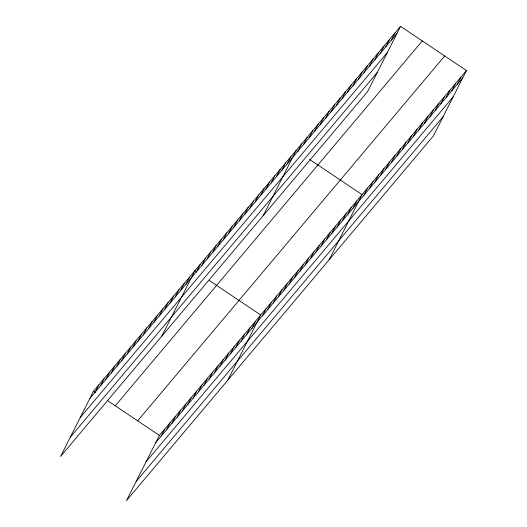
<?xml version="1.0" encoding="UTF-8"?>
<svg xmlns="http://www.w3.org/2000/svg" width="527" height="527" viewBox="0 0 527 527"><rect width="100%" height="100%" fill="white"/><g stroke="black" fill="none" stroke-linecap="round" stroke-linejoin="round"><path stroke-width="0.79" d="M400.553 26.35L93.516 391.205L60.565 456.448L367.596 91.593L400.553 26.35L466.435 70.552L433.484 135.795L126.447 500.65L159.404 435.407L466.435 70.552M95.229 392.048L98.852 384.868M100.558 385.711L104.188 378.531M105.894 379.374L109.517 372.194M111.223 373.037L114.853 365.863M116.559 366.7L120.182 359.526M121.889 360.363L125.518 353.189M127.224 354.025L130.848 346.852M132.554 347.688L136.183 340.514M137.89 341.351L141.513 334.177M143.219 335.014L146.849 327.84M148.555 328.677L152.178 321.503M153.884 322.34L157.514 315.166M159.22 316.002L162.843 308.829M164.556 309.665L168.179 302.491M169.885 303.328L173.508 296.154M175.221 296.991L178.844 289.817M180.55 290.654L184.173 283.48M185.886 284.317L189.509 277.143M161.881 336.048L194.838 270.806L196.815 272.13M196.551 271.642L200.174 264.468M201.881 265.305L205.504 258.131M207.216 258.968L210.84 251.794M212.546 252.631L216.169 245.457M217.882 246.293L221.505 239.12M223.211 239.956L226.834 232.782M228.547 233.619L232.17 226.445M233.876 227.282L237.499 220.108M239.212 220.945L242.835 213.771M244.541 214.608L248.164 207.434M249.877 208.27L253.5 201.097M255.206 201.933L258.829 194.759M260.542 195.596L264.165 188.422M265.871 189.259L269.495 182.085M271.207 182.922L274.83 175.748M276.537 176.585L280.16 169.411M281.873 170.247L285.496 163.074M287.202 163.91L290.825 156.736M263.204 215.642L296.161 150.399L298.137 151.73M298.032 151.045L301.655 143.871M303.526 144.517L307.149 137.343M309.02 137.988L312.643 130.815M314.514 131.46L318.137 124.286M161.11 436.244L164.74 429.07M320.008 124.932L323.631 117.758M166.446 429.907L170.069 422.733M325.502 118.404L329.125 111.23M171.776 423.57L175.405 416.396M330.996 111.876L334.619 104.702M177.112 417.232L180.735 410.059M336.489 105.347L340.113 98.167M182.441 410.895L186.071 403.722M341.983 98.812L345.607 91.639M187.777 404.558L191.4 397.384M347.477 92.284L351.101 85.11M193.106 398.221L196.736 391.047M198.442 391.884L202.065 384.71M352.971 85.756L356.595 78.582M358.465 79.228L362.089 72.054M203.771 385.547L207.401 378.373M209.107 379.216L212.73 372.036M363.959 72.7L367.582 65.526M214.443 372.879L218.066 365.698M369.453 66.171L373.083 58.998M219.772 366.542L223.395 359.361M374.947 59.643L378.577 52.469M225.108 360.204L228.731 353.024M380.441 53.115L384.071 45.935M230.437 353.867L234.06 346.687M385.942 46.58L389.565 39.406M235.773 347.53L239.396 340.356M391.436 40.052L395.059 32.878M241.102 341.193L244.726 334.019M246.438 334.856L250.061 327.682M251.768 328.519L255.391 321.345M227.769 380.244L260.727 315.008L209.338 280.529M262.433 315.844L266.056 308.67M267.769 309.507L271.392 302.333M273.098 303.17L276.721 295.996M278.434 296.833L282.057 289.659M283.763 290.496L287.386 283.322M289.099 284.158L292.722 276.985M294.428 277.821L298.051 270.647M299.764 271.484L303.387 264.31M305.093 265.147L308.717 257.973M310.429 258.81L314.052 251.636M315.759 252.473L319.382 245.299M321.095 246.135L324.718 238.962M326.424 239.798L330.047 232.624M331.76 233.461L335.383 226.287M337.089 227.124L340.712 219.95M342.425 220.787L346.048 213.613M347.754 214.449L351.377 207.276M353.09 208.112L356.713 200.939M329.092 259.844L362.042 194.601L309.336 159.24M363.913 195.247L367.543 188.073M369.407 188.719L373.037 181.545M374.901 182.19L378.531 175.017M380.402 175.662L384.025 168.488M385.896 169.134L389.519 161.954M391.39 162.599L395.013 155.425M396.884 156.071L400.507 148.897M402.378 149.543L406.001 142.369M407.872 143.015L411.495 135.841M413.366 136.486L416.989 129.313M418.86 129.958L422.483 122.784M424.354 123.43L427.977 116.256M429.848 116.902L433.471 109.721M435.342 110.367L438.965 103.193M440.835 103.839L444.459 96.665M446.329 97.311L449.953 90.137M451.823 90.782L455.447 83.609M457.317 84.254L460.941 77.08M89.893 398.386L396.93 33.524M80.216 417.542L387.246 52.687M70.243 437.285L377.273 72.43M115.261 405.797L422.292 40.935M137.666 420.823L444.696 55.967M155.781 442.581L462.811 77.726M146.104 461.744L453.134 96.889M136.131 481.487L443.161 116.632M93.516 391.205L95.499 392.536M108.015 400.935L159.404 435.407"/></g></svg>
